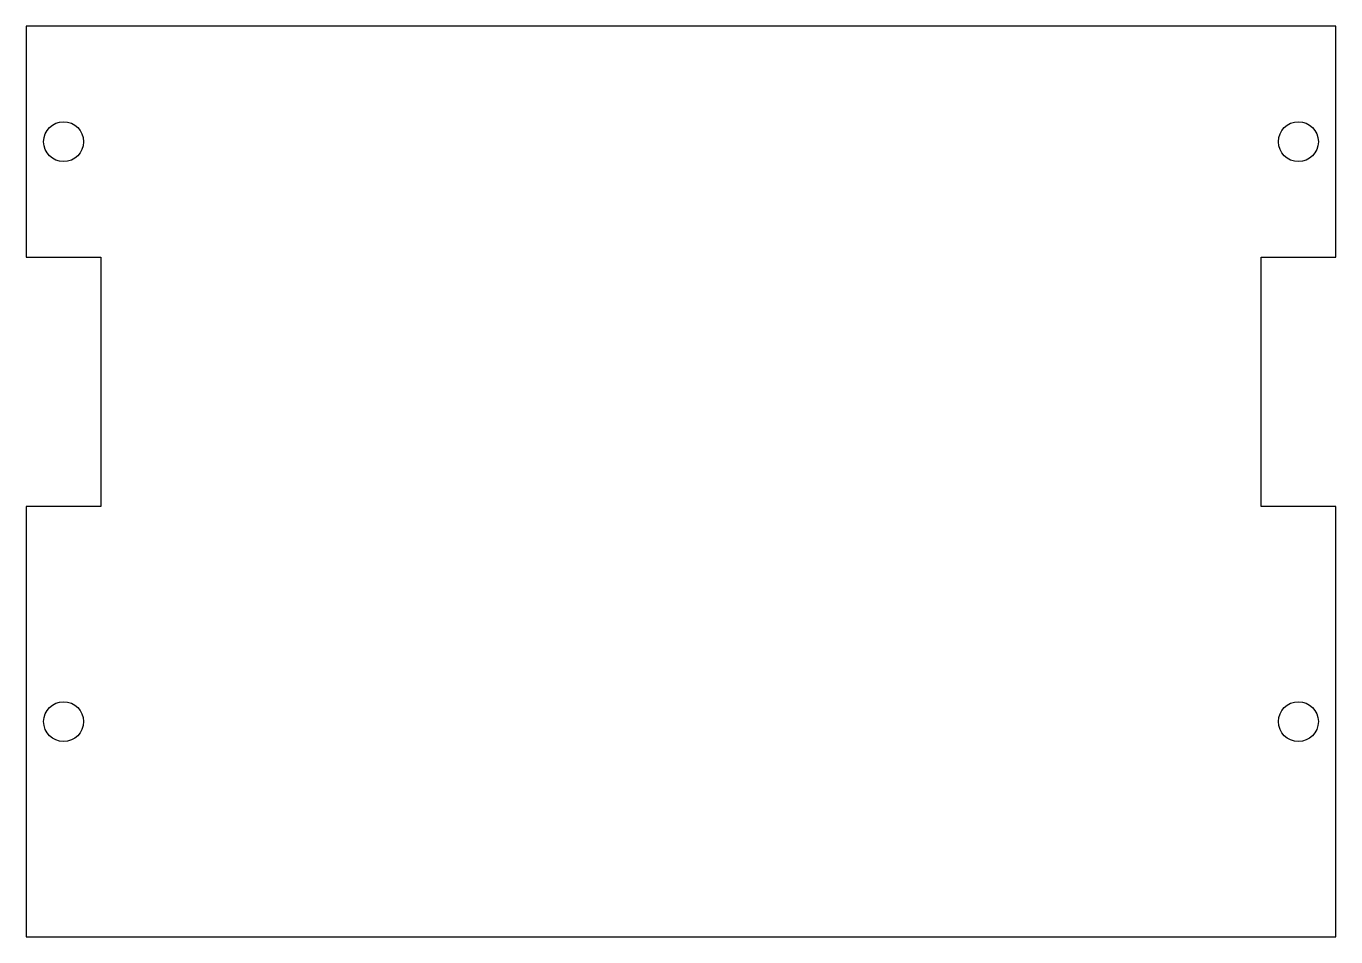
# Model space of a CAD drawing. Header units: millimetres. Extents: x -39.4 to 39.4, y -27.4 to 27.4.
import ezdxf

# ---------------------------------------------------------------- set-up
doc = ezdxf.new("R2010")
doc.units = ezdxf.units.MM

msp = doc.modelspace()

# ---------------------------------------------------------------- linework, layer by layer
msp.add_lwpolyline([(-39.4, 27.4), (-39.4, 13.5), (-34.9, 13.5), (-34.9, -1.5), (-39.4, -1.5), (-39.4, -27.4), (39.4, -27.4), (39.4, -1.5), (34.9, -1.5), (34.9, 13.5), (39.4, 13.5), (39.4, 27.4)], close=True)
for centre in [(-37.15, 20.45), (37.15, 20.45), (-37.15, -14.45), (37.15, -14.45)]:
    msp.add_circle(centre, 1.2)

doc.saveas('drawing.dxf')
